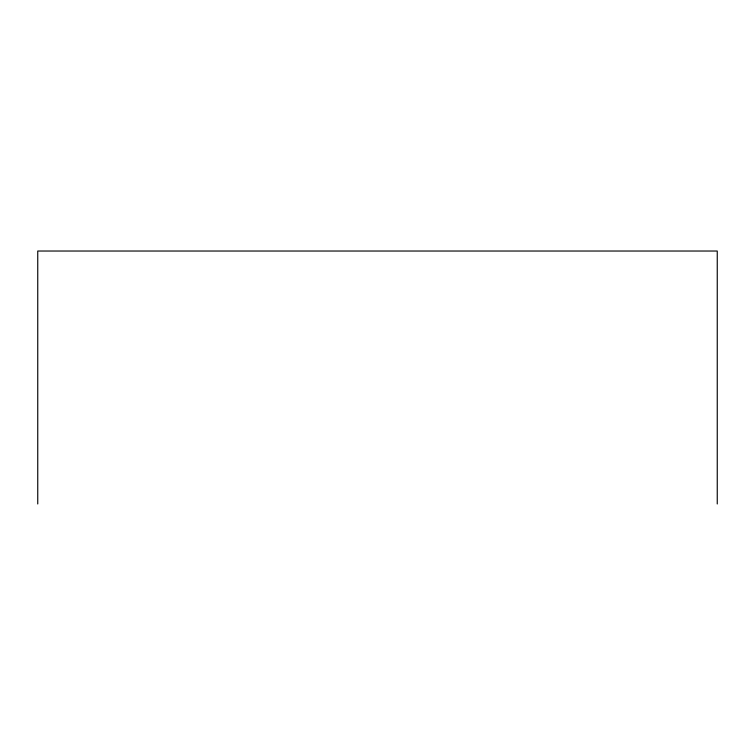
<?xml version="1.0" encoding="UTF-8"?>
<svg xmlns="http://www.w3.org/2000/svg" width="755" height="755" viewBox="0 0 755 755"><rect width="100%" height="100%" fill="white"/><g stroke="black" fill="none" stroke-linecap="round" stroke-linejoin="round"><path stroke-width="1.13" d="M717.25 503.972L717.25 251.028L37.75 251.028L37.75 503.972"/></g></svg>
